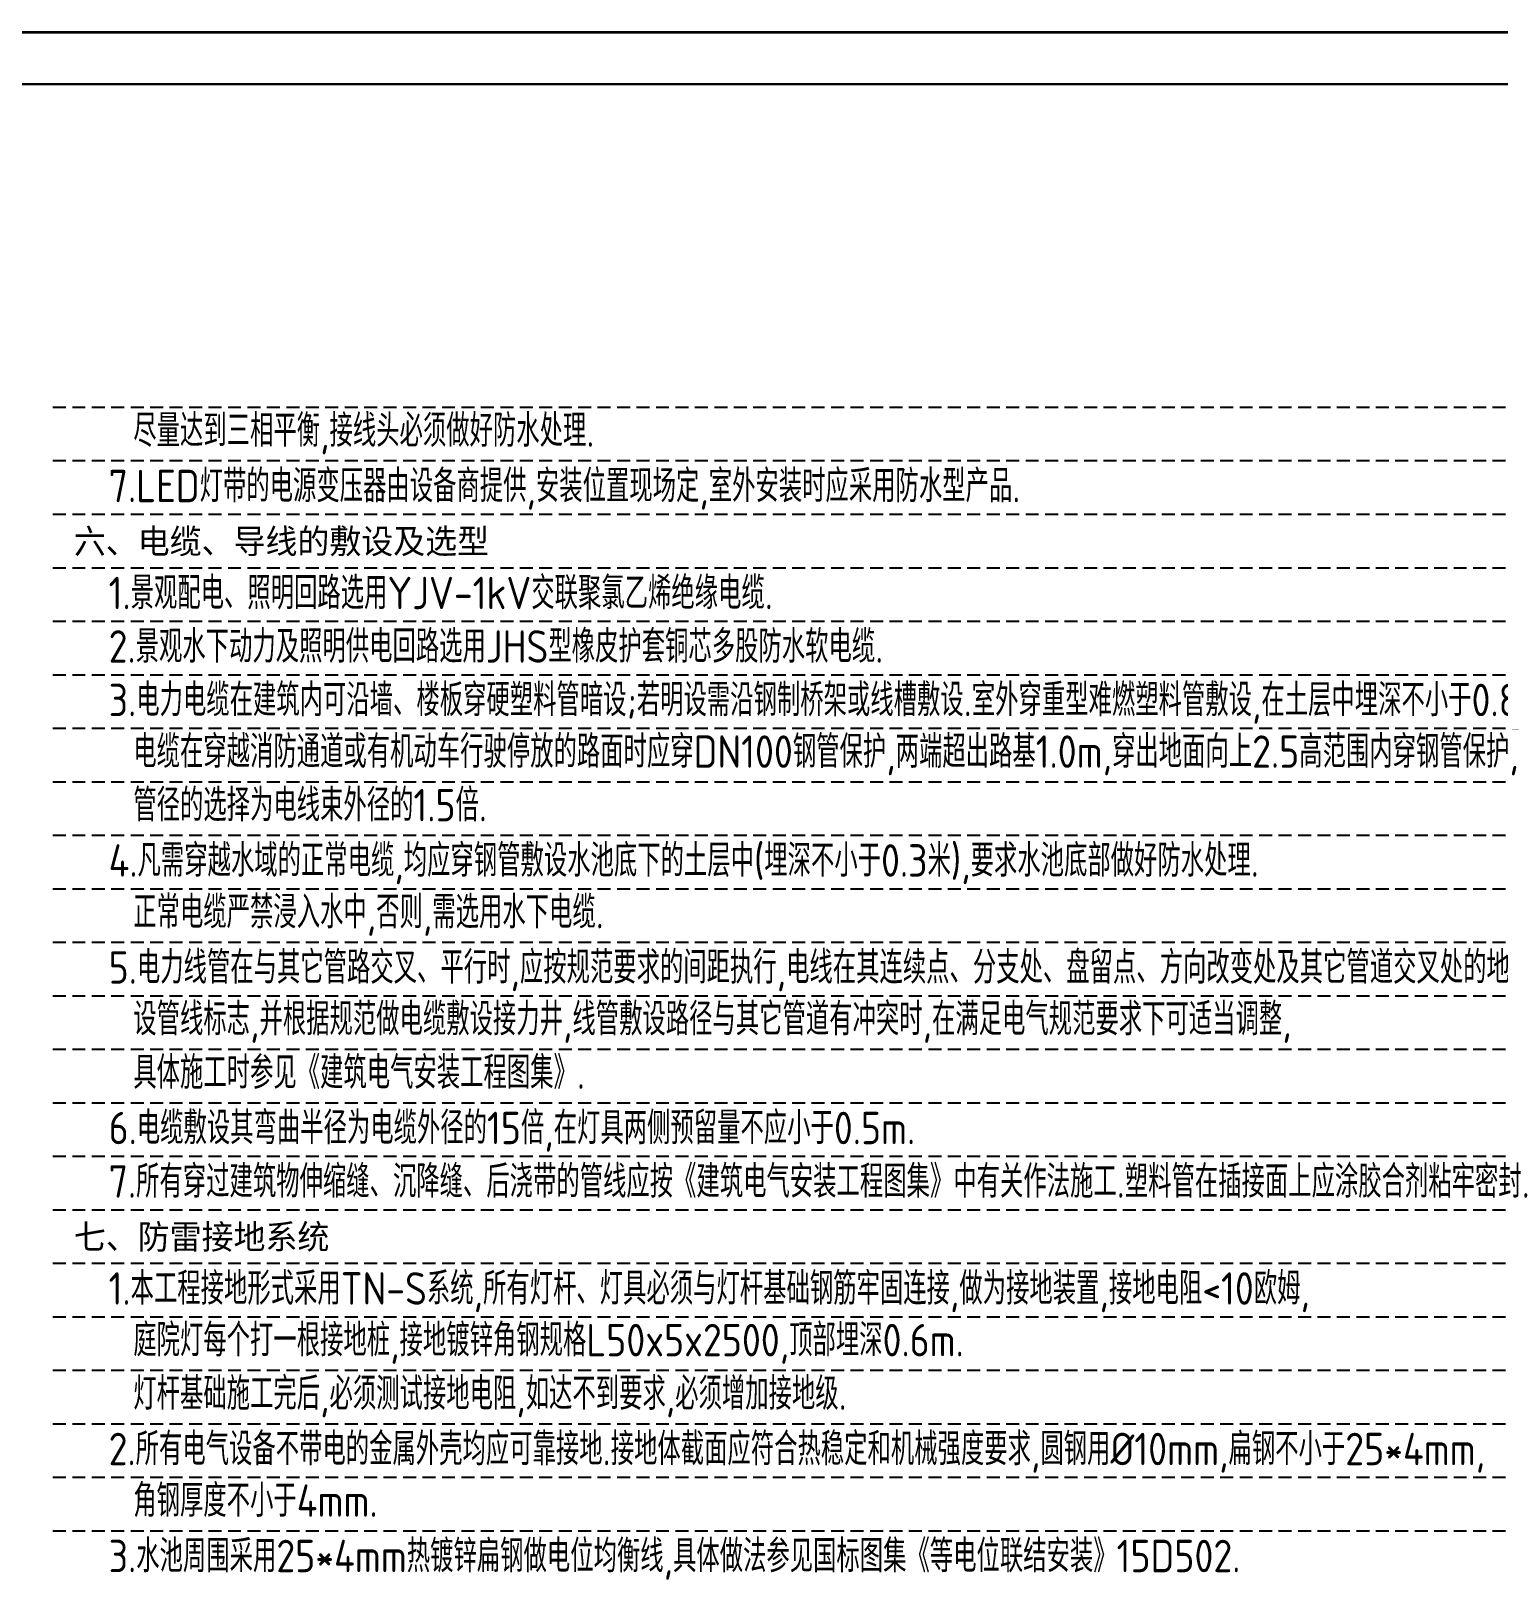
# Model space of a CAD drawing. Extents: x 40587477144 to 40590102100, y 3379967887 to 3381819730.
# Drawn here: x 40588363923 to 40588392217, y 3381096067 to 3381125962 of the extents above; entities that cross this region are included whole.
import ezdxf
from ezdxf.enums import TextEntityAlignment as Align

# ---------------------------------------------------------------- set-up
doc = ezdxf.new("R2010")
doc.units = 0
doc.header["$LTSCALE"] = 1000
doc.header["$MEASUREMENT"] = 0
doc.linetypes.add('HIDDEN', pattern=[0.375, 0.25, -0.125])
doc.layers.get('Defpoints').update_dxf_attribs({"color": 210})
doc.layers.add('0-cxFrame', color=155, linetype='Continuous')
doc.layers.add('电气', color=7, linetype='Continuous')
doc.layers.add('0-cxText', color=131, linetype='Continuous', lineweight=25)
doc.styles.add('-黑体', font='simhei.ttf', dxfattribs={"width": 0.8})
doc.styles.add('cx_tuming', font='simhei.ttf')
doc.styles.add('cx_tuqian1', font='')
doc.styles.add('GPS', font='gbenor.shx', dxfattribs={"width": 0.8, "bigfont": 'gbcbig.shx'})
doc.styles.add('黑体', font='simhei.ttf', dxfattribs={"height": 12})
doc.styles.get('cx_tuqian1').set_extended_font_data('SimSun')

# ---------------------------------------------------------------- blocks, each defined once
blk = doc.blocks.new('TK22.A1 L(Dragon)')
at = {"layer": '0-cxFrame', "color": 7, "const_width": 0.5}
blk.add_lwpolyline([(0, 0), (-841, 0), (-841, 594), (0, 594)], close=True, dxfattribs=at)
at = {"layer": '0-cxFrame', "const_width": 0.5}
blk.add_lwpolyline([(-80, 10), (-821, 10), (-821, 584), (-80, 584)], close=True, dxfattribs=at)
at = {"style": '黑体', "flags": 4}
blk.add_attdef('图幅', text='', height=3.3, dxfattribs=at).set_placement((-40, 3), align=Align.RIGHT)
at = {"layer": '0-cxText', "flags": 4}
for tag, height, style, p in [('建设单位', 3.5, 'cx_tuming', (-45, 240)), ('项目名称', 3.5, 'cx_tuming', (-45, 210)), ('子项名称', 3.5, 'cx_tuming', (-45, 180)), ('工程编号', 3.3, 'cx_tuqian1', (-35, 165)), ('图名1', 3.5, 'cx_tuming', (-45, 87)), ('图名2', 3.5, 'cx_tuming', (-45, 79)), ('图名3', 3.5, 'cx_tuming', (-45, 71)), ('出图日期', 3.3, 'cx_tuqian1', (-39, 60)), ('专业', 3.3, 'cx_tuqian1', (-55, 52)), ('图号', 3.3, 'cx_tuqian1', (-55, 44)), ('版次', 3.3, 'cx_tuqian1', (-20, 44))]:
    blk.add_attdef(tag, text='', height=height, dxfattribs=dict(at, style=style)).set_placement(p, align=Align.MIDDLE)
at = {"layer": 'Defpoints', "color": 6, "flags": 4}
for tag, height, style, p in [('tufu', 3.3, '黑体', (-12, 12)), ('dwfname', 4, 'cx_tuqian1', (-80, 3))]:
    blk.add_attdef(tag, text='', height=height, dxfattribs=dict(at, style=style)).set_placement(p, align=Align.RIGHT)

msp = doc.modelspace()

# ---------------------------------------------------------------- linework, layer by layer
at = {"layer": '电气', "color": 8, "linetype": 'HIDDEN'}
for p, q in [((40588364344.487282, 3381118711.686566), (40588393719.487282, 3381118711.686566)), ((40588364344.487282, 3381117680.436566), (40588393719.487282, 3381117680.436566)), ((40588364344.487282, 3381116649.186566), (40588393719.487282, 3381116649.186566)), ((40588364344.487282, 3381115617.936566), (40588393719.487282, 3381115617.936566)), ((40588364344.487282, 3381114586.686566), (40588393719.487282, 3381114586.686566)), ((40588364344.487282, 3381113555.436566), (40588393719.487282, 3381113555.436566)), ((40588364344.487282, 3381112524.186566), (40588393719.487282, 3381112524.186566)), ((40588364344.487282, 3381111492.936566), (40588393719.487282, 3381111492.936566)), ((40588364344.487282, 3381111492.936566), (40588393719.487282, 3381111492.936566)), ((40588364344.487282, 3381110461.686566), (40588393719.487282, 3381110461.686566)), ((40588364344.487282, 3381109430.436566), (40588393719.487282, 3381109430.436566)), ((40588364344.487282, 3381109430.436566), (40588393719.487282, 3381109430.436566)), ((40588364344.487282, 3381108399.186566), (40588393719.487282, 3381108399.186566)), ((40588364344.487282, 3381107367.936566), (40588393719.487282, 3381107367.936566)), ((40588364344.487282, 3381106336.686566), (40588393719.487282, 3381106336.686566)), ((40588364344.487282, 3381105305.436566), (40588393719.487282, 3381105305.436566)), ((40588364344.487282, 3381104274.186566), (40588393719.487282, 3381104274.186566)), ((40588364344.487282, 3381103242.936566), (40588393719.487282, 3381103242.936566)), ((40588364344.487282, 3381102211.686566), (40588393719.487282, 3381102211.686566)), ((40588364344.487282, 3381101180.436566), (40588393719.487282, 3381101180.436566)), ((40588364344.487282, 3381100149.186566), (40588393719.487282, 3381100149.186566)), ((40588364344.487282, 3381099117.936566), (40588393719.487282, 3381099117.936566)), ((40588364344.487282, 3381098086.686566), (40588393719.487282, 3381098086.686566)), ((40588364344.487282, 3381097055.436566), (40588393719.487282, 3381097055.436566))]:
    msp.add_line(p, q, dxfattribs=at)

# ---------------------------------------------------------------- block references
at = {"layer": '0-cxFrame', "xscale": 100, "yscale": 100, "zscale": 100}
msp.add_blockref('TK22.A1 L(Dragon)', (40588406814.652184, 3381066536.908061), dxfattribs=at)

# ---------------------------------------------------------------- texts
at = {"layer": '电气', "color": 120, "style": 'GPS'}
for s, p in [('尽量达到三相平衡,接线头必须做好防水处理.', (40588365894.254593, 3381117947.391482)), ('7.LED灯带的电源变压器由设备商提供,安装位置现场定,室外安装时应采用防水型产品.', (40588365419.047363, 3381116880.293037)), ('1.景观配电、照明回路选用YJV-1kV交联聚氯乙烯绝缘电缆.', (40588365419.047363, 3381114817.793037)), ('2.景观水下动力及照明供电回路选用JHS型橡皮护套铜芯多股防水软电缆.', (40588365419.047363, 3381113786.543037)), ('3.电力电缆在建筑内可沿墙、楼板穿硬塑料管暗设;若明设需沿钢制桥架或线槽敷设.室外穿重型难燃塑料管敷设,在土层中埋深不小于0.8m、', (40588365419.047363, 3381112755.293037)), ('电缆在穿越消防通道或有机动车行驶停放的路面时应穿DN100钢管保护,两端超出路基1.0m,穿出地面向上2.5高范围内穿钢管保护,', (40588365894.254593, 3381111759.891482)), ('管径的选择为电线束外径的1.5倍.', (40588365894.254593, 3381110728.641482)), ('4.凡需穿越水域的正常电缆,均应穿钢管敷设水池底下的土层中(埋深不小于0.3米),要求水池底部做好防水处理.', (40588365419.047363, 3381109661.543037)), ('正常电缆严禁浸入水中,否则,需选用水下电缆.', (40588365894.254593, 3381108666.141482)), ('5.电力线管在与其它管路交叉、平行时,应按规范要求的间距执行,电线在其连续点、分支处、盘留点、方向改变处及其它管道交叉处的地面', (40588365419.047363, 3381107599.043037)), ('设管线标志,并根据规范做电缆敷设接力井,线管敷设路径与其它管道有冲突时,在满足电气规范要求下可适当调整,', (40588365894.254593, 3381106603.641482)), ('具体施工时参见《建筑电气安装工程图集》.', (40588365894.254593, 3381105572.391482)), ('6.电缆敷设其弯曲半径为电缆外径的15倍,在灯具两侧预留量不应小于0.5m.', (40588365419.047363, 3381104505.293037)), ('7.所有穿过建筑物伸缩缝、沉降缝、后浇带的管线应按《建筑电气安装工程图集》中有关作法施工.塑料管在插接面上应涂胶合剂粘牢密封.', (40588365419.047363, 3381103474.043037)), ('1.本工程接地形式采用TN-S系统,所有灯杆、灯具必须与灯杆基础钢筋牢固连接,做为接地装置,接地电阻<10欧姆,', (40588365419.047363, 3381101411.543037)), ('庭院灯每个打一根接地桩,接地镀锌角钢规格L50x5x2500,顶部埋深0.6m.', (40588365894.254593, 3381100416.141482)), ('灯杆基础施工完后,必须测试接地电阻,如达不到要求,必须增加接地级.', (40588365894.254593, 3381099384.891482)), ('2.所有电气设备不带电的金属外壳均应可靠接地.接地体截面应符合热稳定和机械强度要求,圆钢用%%C10mm,扁钢不小于25*4mm,', (40588365419.047363, 3381098317.793037)), ('角钢厚度不小于4mm.', (40588365894.254593, 3381097322.391482)), ('3.水池周围采用25*4mm热镀锌扁钢做电位均衡线,具体做法参见国标图集《等电位联结安装》15D502.', (40588365419.047363, 3381096255.293037))]:
    msp.add_text(s, height=625, dxfattribs=at).set_placement(p)
at = {"layer": '电气', "color": 120, "style": '-黑体', "width": 0.95}
for s, p in [('六、电缆、导线的敷设及选型', (40588364748.818626, 3381115889.536106)), ('七、防雷接地系统', (40588364748.818626, 3381102483.286106))]:
    msp.add_text(s, height=475, dxfattribs=at).set_placement(p)

doc.saveas('drawing.dxf')
